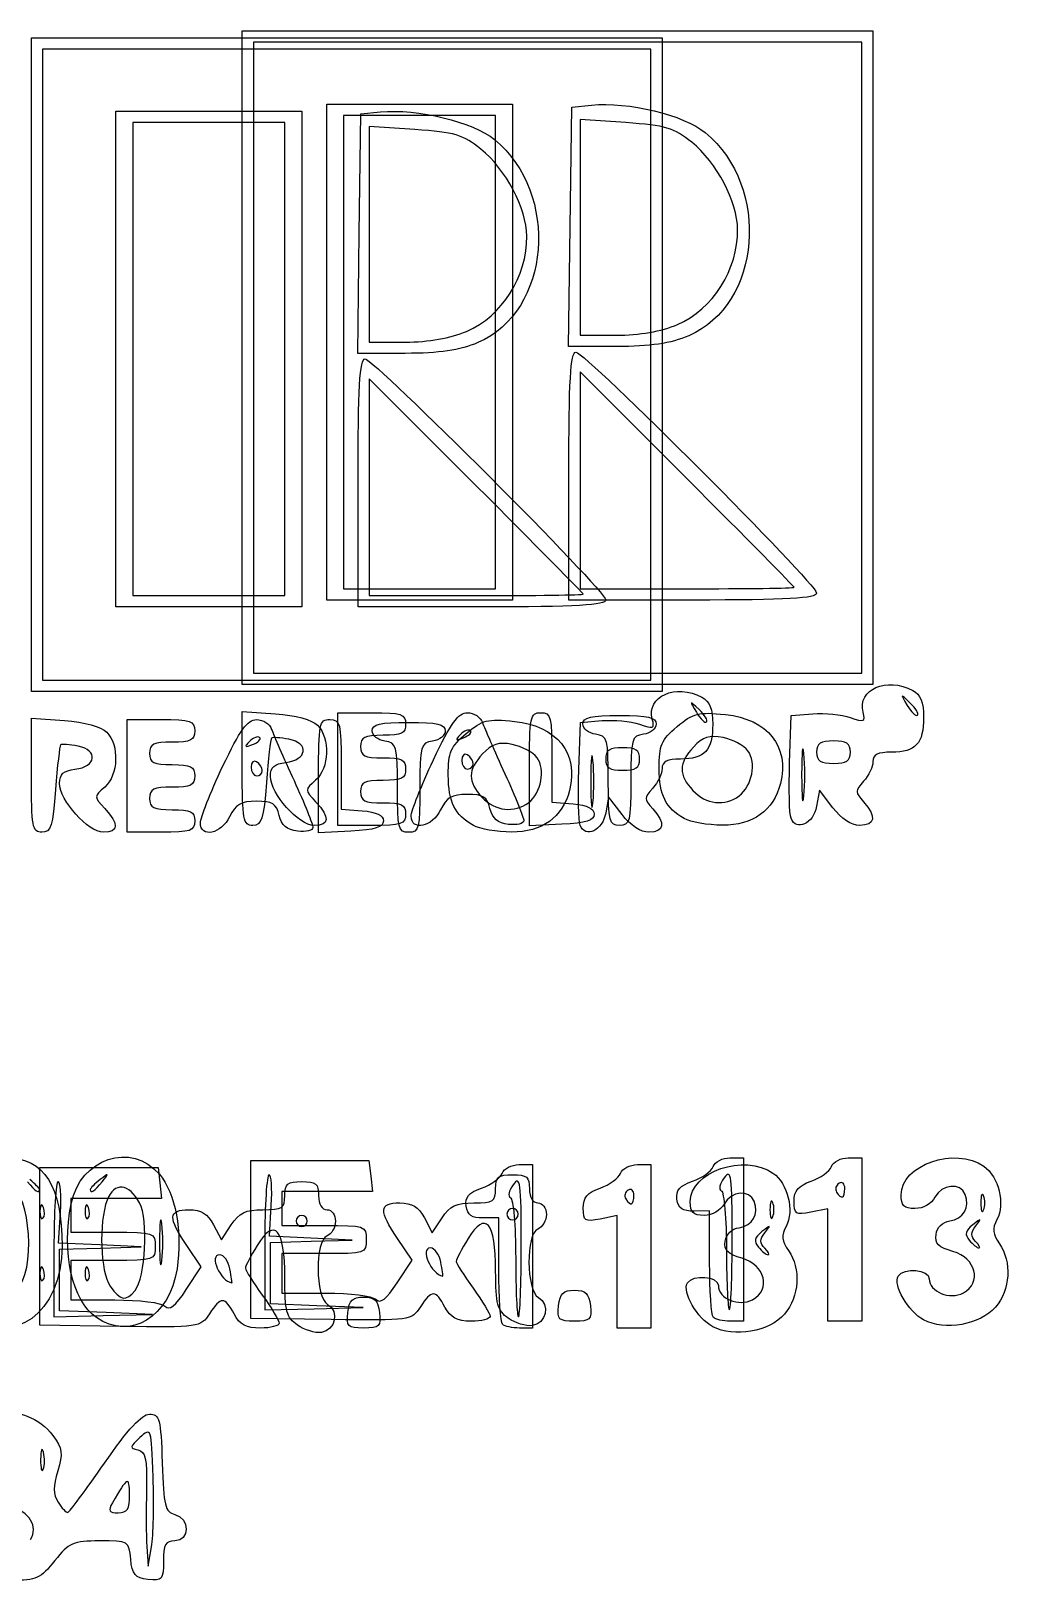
# Model space of a CAD drawing. Extents: x 2.03 to 5.39, y 7.1 to 8.91.
# Drawn here: x 4.814 to 5.395, y 7.992 to 8.909 of the extents above; entities that cross this region are included whole.
import ezdxf

# ---------------------------------------------------------------- set-up
doc = ezdxf.new("R2010")
doc.units = 0
doc.layers.add('Layer_1', color=7, linetype='CONTINUOUS')

msp = doc.modelspace()

# ---------------------------------------------------------------- linework, layer by layer
at = {"layer": 'Layer_1', "color": 7}
for p, q in [((4.814183, 8.711749), (4.814183, 8.905082)), ((4.814183, 8.905082), (5.00085, 8.905082)), ((4.939003, 8.715797), (4.939003, 8.909131)), ((4.939003, 8.909131), (5.12567, 8.909131)), ((5.00085, 8.905082), (5.187516, 8.905082)), ((5.12567, 8.909131), (5.312336, 8.909131)), ((5.187516, 8.905082), (5.187516, 8.711749)), ((5.312336, 8.909131), (5.312336, 8.715797)), ((5.00085, 8.898415), (4.82085, 8.898415)), ((4.82085, 8.898415), (4.82085, 8.711749)), ((5.12567, 8.902464), (4.94567, 8.902464)), ((4.94567, 8.902464), (4.94567, 8.715797)), ((5.18085, 8.898415), (5.00085, 8.898415)), ((5.30567, 8.902464), (5.12567, 8.902464)), ((5.18085, 8.711749), (5.18085, 8.898415)), ((5.30567, 8.715797), (5.30567, 8.902464)), ((4.864183, 8.715082), (4.864183, 8.861749)), ((4.864183, 8.861749), (4.919183, 8.861749)), ((4.919183, 8.861749), (4.974183, 8.861749)), ((4.974183, 8.861749), (4.974183, 8.715082)), ((4.989003, 8.719131), (4.989003, 8.865797)), ((4.989003, 8.865797), (5.044003, 8.865797)), ((5.044003, 8.859131), (4.999003, 8.859131)), ((4.999003, 8.859131), (4.999003, 8.719131)), ((5.008283, 8.789249), (5.009183, 8.860082)), ((5.009183, 8.860082), (5.02085, 8.861244)), ((5.044003, 8.865797), (5.099003, 8.865797)), ((5.089003, 8.859131), (5.044003, 8.859131)), ((5.089003, 8.719131), (5.089003, 8.859131)), ((5.099003, 8.865797), (5.099003, 8.719131)), ((5.133103, 8.793297), (5.134003, 8.864131)), ((5.134003, 8.864131), (5.14567, 8.865293)), ((4.919183, 8.855082), (4.874183, 8.855082)), ((4.874183, 8.855082), (4.874183, 8.715082)), ((4.964183, 8.855082), (4.919183, 8.855082)), ((4.964183, 8.715082), (4.964183, 8.855082)), ((5.041211, 8.850849), (5.014183, 8.852701)), ((5.014183, 8.852701), (5.014183, 8.788892)), ((5.166031, 8.854898), (5.139003, 8.85675)), ((5.139003, 8.85675), (5.139003, 8.79294)), ((5.007384, 8.718415), (5.008284, 8.789249)), ((5.008284, 8.789249), (5.008283, 8.789249)), ((5.014183, 8.788892), (5.014183, 8.725082)), ((5.132204, 8.722464), (5.133104, 8.793297)), ((5.133104, 8.793297), (5.133103, 8.793297)), ((5.139003, 8.79294), (5.139003, 8.729131)), ((5.071792, 8.731438), (5.071792, 8.731438)), ((5.196612, 8.735487), (5.196612, 8.735487)), ((5.014183, 8.725082), (5.035573, 8.725082)), ((5.160327, 8.722464), (5.132204, 8.722464)), ((5.139003, 8.729131), (5.160393, 8.729131)), ((4.864183, 8.568415), (4.864183, 8.715082)), ((4.864183, 8.715082), (4.864183, 8.715082)), ((4.874183, 8.715082), (4.874183, 8.575082)), ((4.939003, 8.522464), (4.939003, 8.715797)), ((4.939003, 8.715797), (4.939003, 8.715797)), ((4.94567, 8.715797), (4.94567, 8.529131)), ((4.964183, 8.575082), (4.964183, 8.715082)), ((4.964183, 8.715082), (4.964183, 8.715082)), ((4.974183, 8.715082), (4.974183, 8.568415)), ((4.989003, 8.572464), (4.989003, 8.719131)), ((4.989003, 8.719131), (4.989003, 8.719131)), ((4.999003, 8.719131), (4.999003, 8.579131)), ((5.035507, 8.718415), (5.007384, 8.718415)), ((5.089003, 8.579131), (5.089003, 8.719131)), ((5.089003, 8.719131), (5.089003, 8.719131)), ((5.099003, 8.719131), (5.099003, 8.572464)), ((5.30567, 8.529131), (5.30567, 8.715797)), ((5.30567, 8.715797), (5.30567, 8.715797)), ((5.312336, 8.715797), (5.312336, 8.522464)), ((4.814183, 8.518415), (4.814183, 8.711749)), ((4.814183, 8.711749), (4.814183, 8.711749)), ((4.82085, 8.711749), (4.82085, 8.525082)), ((5.077516, 8.640082), (5.014183, 8.703349)), ((5.014183, 8.703349), (5.014183, 8.639216)), ((5.202336, 8.644131), (5.139003, 8.707398)), ((5.139003, 8.707398), (5.139003, 8.643265)), ((5.18085, 8.525082), (5.18085, 8.711749)), ((5.18085, 8.711749), (5.18085, 8.711749)), ((5.187516, 8.711749), (5.187516, 8.518415)), ((5.007516, 8.568415), (5.007516, 8.641749)), ((5.007516, 8.641749), (5.007516, 8.641749)), ((5.014183, 8.639216), (5.014183, 8.575082)), ((5.132336, 8.572464), (5.132336, 8.645797)), ((5.132336, 8.645797), (5.132336, 8.645797)), ((5.139003, 8.643265), (5.139003, 8.579131)), ((4.874183, 8.575082), (4.919183, 8.575082)), ((4.919183, 8.575082), (4.964183, 8.575082)), ((4.999003, 8.579131), (5.044003, 8.579131)), ((5.014183, 8.575082), (5.077516, 8.575082)), ((5.044003, 8.579131), (5.089003, 8.579131)), ((5.139003, 8.579131), (5.202336, 8.579131)), ((5.14085, 8.575949), (5.14085, 8.575948)), ((5.26567, 8.579997), (5.26567, 8.579997)), ((4.919183, 8.568415), (4.864183, 8.568415)), ((4.974183, 8.568415), (4.919183, 8.568415)), ((5.044003, 8.572464), (4.989003, 8.572464)), ((5.08085, 8.568415), (5.007516, 8.568415)), ((5.099003, 8.572464), (5.044003, 8.572464)), ((5.20567, 8.572464), (5.132336, 8.572464)), ((4.94567, 8.529131), (5.12567, 8.529131)), ((5.12567, 8.529131), (5.30567, 8.529131)), ((4.82085, 8.525082), (5.00085, 8.525082)), ((5.12567, 8.522464), (4.939003, 8.522464)), ((5.00085, 8.525082), (5.18085, 8.525082)), ((5.312336, 8.522464), (5.12567, 8.522464)), ((5.00085, 8.518415), (4.814183, 8.518415)), ((5.187516, 8.518415), (5.00085, 8.518415)), ((5.334265, 8.51171), (5.334265, 8.51171)), ((4.814183, 8.468816), (4.814183, 8.50255)), ((4.814183, 8.50255), (4.833771, 8.501134)), ((4.87085, 8.468415), (4.87085, 8.501749)), ((4.87085, 8.501749), (4.89085, 8.501749)), ((4.939003, 8.472865), (4.939003, 8.506599)), ((4.939003, 8.506599), (4.958591, 8.505182)), ((4.99567, 8.472464), (4.99567, 8.505797)), ((4.99567, 8.505797), (5.01567, 8.505797)), ((5.139182, 8.500082), (5.151988, 8.501136)), ((5.209445, 8.507662), (5.209445, 8.507662)), ((5.263026, 8.476076), (5.264002, 8.504131)), ((5.264002, 8.504131), (5.276808, 8.505184)), ((5.074091, 8.495153), (5.074091, 8.495153)), ((5.138206, 8.472028), (5.139182, 8.500082)), ((4.949271, 8.491105), (4.949271, 8.491105)), ((4.997516, 8.475283), (4.997516, 8.448818)), ((5.07567, 8.475601), (5.07567, 8.475601)), ((5.122336, 8.479332), (5.122336, 8.452866)), ((5.146611, 8.477582), (5.146611, 8.477582)), ((5.174183, 8.478416), (5.174183, 8.478416)), ((5.271431, 8.481631), (5.271431, 8.481631)), ((5.299003, 8.482464), (5.299003, 8.482464)), ((4.814183, 8.468817), (4.814183, 8.468816)), ((4.87085, 8.435082), (4.87085, 8.468415)), ((4.87085, 8.468415), (4.87085, 8.468415)), ((4.939003, 8.472865), (4.939003, 8.472865)), ((4.95085, 8.471552), (4.95085, 8.471552)), ((4.984183, 8.434749), (4.984183, 8.468249)), ((4.984183, 8.468249), (4.984183, 8.468249)), ((4.99567, 8.439131), (4.99567, 8.472464)), ((4.99567, 8.472464), (4.99567, 8.472464)), ((5.109003, 8.438798), (5.109003, 8.472298)), ((5.109003, 8.472298), (5.109003, 8.472298)), ((5.15567, 8.465565), (5.15567, 8.465565)), ((5.03085, 8.461517), (5.03085, 8.461517)), ((5.15585, 8.455987), (5.154157, 8.446409)), ((5.163848, 8.445535), (5.15585, 8.455987)), ((5.233183, 8.456631), (5.233183, 8.456631)), ((5.28067, 8.460035), (5.278977, 8.450457)), ((5.288668, 8.449583), (5.28067, 8.460035)), ((4.997516, 8.448818), (5.010016, 8.447783)), ((5.108363, 8.452582), (5.108363, 8.452582)), ((5.122336, 8.452866), (5.134836, 8.451832)), ((4.914183, 8.440554), (4.914183, 8.440553)), ((5.01567, 8.439131), (4.99567, 8.439131)), ((5.039003, 8.444602), (5.039003, 8.444602)), ((5.07585, 8.439108), (5.07585, 8.439108)), ((5.12817, 8.439798), (5.109003, 8.438798)), ((5.139029, 8.439282), (5.139029, 8.439281)), ((5.20067, 8.443157), (5.20067, 8.443157)), ((5.263849, 8.44333), (5.263849, 8.44333)), ((4.89085, 8.435082), (4.87085, 8.435082)), ((5.00335, 8.435749), (4.984183, 8.434749)), ((4.819183, 8.190083), (4.819183, 8.236749)), ((4.819183, 8.236749), (4.854183, 8.236749)), ((4.854183, 8.236749), (4.889183, 8.236749)), ((4.889183, 8.236749), (4.890237, 8.227583)), ((4.944003, 8.194131), (4.944003, 8.240797)), ((4.944003, 8.240797), (4.979003, 8.240797)), ((4.979003, 8.240797), (5.014003, 8.240797)), ((5.014003, 8.240797), (5.015057, 8.231631)), ((5.102873, 8.238416), (5.11085, 8.238416)), ((5.11085, 8.238416), (5.11085, 8.190083)), ((5.172873, 8.238416), (5.18085, 8.238416)), ((5.18085, 8.238416), (5.18085, 8.190083)), ((5.227693, 8.242464), (5.23567, 8.242464)), ((5.23567, 8.242464), (5.23567, 8.194131)), ((5.297693, 8.242464), (5.30567, 8.242464)), ((5.30567, 8.242464), (5.30567, 8.194131)), ((4.856095, 8.228297), (4.856095, 8.228297)), ((4.890237, 8.227583), (4.891292, 8.218416)), ((5.015057, 8.231631), (5.016112, 8.222464)), ((4.819003, 8.223723), (4.819003, 8.223723)), ((4.864404, 8.218416), (4.837516, 8.218416)), ((4.837516, 8.218416), (4.837516, 8.208416)), ((4.891292, 8.218416), (4.864404, 8.218416)), ((4.989224, 8.222464), (4.962336, 8.222464)), ((4.962336, 8.222464), (4.962336, 8.212464)), ((5.016112, 8.222464), (4.989224, 8.222464)), ((5.17085, 8.220279), (5.17085, 8.220279)), ((5.29567, 8.224328), (5.29567, 8.224328)), ((5.377877, 8.219964), (5.377877, 8.219964)), ((4.82128, 8.213089), (4.82128, 8.213089)), ((4.83025, 8.192053), (4.831383, 8.210239)), ((4.837516, 8.208416), (4.837516, 8.198416)), ((4.847947, 8.213089), (4.847947, 8.213089)), ((4.95507, 8.196101), (4.956203, 8.214287)), ((4.962336, 8.212464), (4.962336, 8.202464)), ((5.102336, 8.209131), (5.102336, 8.209131)), ((5.16085, 8.208249), (5.15085, 8.206249)), ((5.16085, 8.174999), (5.16085, 8.208249)), ((5.21567, 8.21106), (5.206503, 8.210929)), ((5.21567, 8.180651), (5.21567, 8.21106)), ((5.253057, 8.215916), (5.253057, 8.215916)), ((5.28567, 8.212297), (5.27567, 8.210297)), ((5.28567, 8.179047), (5.28567, 8.212297)), ((4.837516, 8.198416), (4.862516, 8.198416)), ((4.891414, 8.203297), (4.891414, 8.203297)), ((4.921964, 8.202853), (4.926625, 8.193957)), ((4.926625, 8.193957), (4.932454, 8.202853)), ((4.962336, 8.202464), (4.987336, 8.202464)), ((4.977516, 8.205083), (4.977516, 8.205083)), ((5.046784, 8.206902), (5.051445, 8.198006)), ((5.051445, 8.198006), (5.057274, 8.206902)), ((5.09085, 8.207012), (5.081683, 8.206881)), ((5.09085, 8.176603), (5.09085, 8.207012)), ((4.819183, 8.143416), (4.819183, 8.190083)), ((4.854717, 8.190897), (4.83025, 8.192053)), ((4.879183, 8.18974), (4.854717, 8.190897)), ((4.855016, 8.189078), (4.879183, 8.18974)), ((4.91475, 8.177935), (4.906133, 8.190616)), ((4.944003, 8.147464), (4.944003, 8.194131)), ((4.952336, 8.192464), (4.952336, 8.152464)), ((4.979537, 8.194945), (4.95507, 8.196101)), ((4.95567, 8.192464), (4.979836, 8.193126)), ((4.95567, 8.174266), (4.95567, 8.192464)), ((5.004003, 8.193789), (4.979537, 8.194945)), ((4.979836, 8.193126), (5.004003, 8.193789)), ((5.03957, 8.181983), (5.030953, 8.194664)), ((5.104183, 8.19072), (5.104183, 8.19072)), ((5.11085, 8.190083), (5.11085, 8.14175)), ((5.18085, 8.190083), (5.18085, 8.141749)), ((5.229003, 8.194768), (5.229003, 8.194768)), ((5.23567, 8.194131), (5.23567, 8.145798)), ((5.30567, 8.194131), (5.30567, 8.145797)), ((5.373082, 8.193051), (5.373082, 8.193051)), ((4.827516, 8.188416), (4.827516, 8.148416)), ((4.83085, 8.188416), (4.855016, 8.189078)), ((4.83085, 8.170217), (4.83085, 8.188416)), ((4.862516, 8.181749), (4.837516, 8.181749)), ((4.837516, 8.181749), (4.837516, 8.170083)), ((4.987336, 8.185797), (4.962336, 8.185797)), ((4.962336, 8.185797), (4.962336, 8.174131)), ((5.030659, 8.168517), (5.03957, 8.181983)), ((5.056486, 8.180797), (5.056486, 8.180797)), ((5.248262, 8.189003), (5.248262, 8.189003)), ((4.82128, 8.176422), (4.82128, 8.176422)), ((4.847947, 8.176422), (4.847947, 8.176422)), ((4.905839, 8.164469), (4.91475, 8.177935)), ((4.931666, 8.176749), (4.931666, 8.176749)), ((4.95567, 8.156067), (4.95567, 8.174266)), ((4.962336, 8.174131), (4.962336, 8.162464)), ((5.16085, 8.141749), (5.16085, 8.174999)), ((5.16085, 8.174999), (5.16085, 8.174999)), ((5.28567, 8.145797), (5.28567, 8.179047)), ((5.28567, 8.179047), (5.28567, 8.179047)), ((4.83085, 8.152019), (4.83085, 8.170217)), ((4.837516, 8.170083), (4.837516, 8.158416)), ((4.875566, 8.164006), (4.875566, 8.164006)), ((4.962336, 8.162464), (4.988336, 8.162464)), ((4.837516, 8.158416), (4.863516, 8.158416)), ((4.952336, 8.152464), (4.981503, 8.153143)), ((4.98317, 8.154944), (4.95567, 8.156067)), ((4.981503, 8.153143), (5.01067, 8.153822)), ((5.01067, 8.153822), (4.98317, 8.154945)), ((4.98317, 8.154945), (4.98317, 8.154944)), ((5.126282, 8.154964), (5.126282, 8.154964)), ((4.866714, 8.142748), (4.819183, 8.143416)), ((4.827516, 8.148416), (4.856683, 8.149095)), ((4.85835, 8.150896), (4.83085, 8.152019)), ((4.852726, 8.1479), (4.852726, 8.1479)), ((4.856683, 8.149095), (4.88585, 8.149773)), ((4.88585, 8.149773), (4.85835, 8.150896)), ((4.85835, 8.150896), (4.85835, 8.150896)), ((4.991534, 8.146796), (4.944003, 8.147464)), ((4.971682, 8.143506), (4.971683, 8.143506)), ((5.001462, 8.150916), (5.001462, 8.150916)), ((5.093072, 8.143972), (5.093072, 8.143971)), ((5.096502, 8.147554), (5.096503, 8.147554)), ((5.217892, 8.14802), (5.217892, 8.14802)), ((5.23567, 8.145798), (5.227892, 8.145798)), ((5.29567, 8.145797), (5.28567, 8.145797)), ((5.30567, 8.145797), (5.29567, 8.145797)), ((5.342336, 8.146598), (5.342336, 8.146598)), ((5.11085, 8.14175), (5.103072, 8.14175)), ((5.17085, 8.141749), (5.16085, 8.141749)), ((5.18085, 8.141749), (5.17085, 8.141749)), ((5.217516, 8.14255), (5.217516, 8.14255)), ((4.821312, 8.068234), (4.821313, 8.068234)), ((4.886259, 8.053519), (4.886259, 8.053519)), ((4.872285, 8.043297), (4.872285, 8.043297)), ((4.882522, 8.012464), (4.883214, 8.000797)), ((4.883214, 8.000797), (4.885275, 8.01239))]:
    msp.add_line(p, q, dxfattribs=at)
for points in [[(5.02085, 8.861244), (5.042548, 8.863404), (5.075575, 8.85543), (5.088269, 8.844966)], [(5.14567, 8.865293), (5.167368, 8.867453), (5.200395, 8.859479), (5.213089, 8.849015)], [(5.080245, 8.839279), (5.069853, 8.84769), (5.064605, 8.849245), (5.041211, 8.850849)], [(5.205065, 8.843328), (5.194673, 8.851739), (5.189425, 8.853294), (5.166031, 8.854898)], [(5.088269, 8.844966), (5.127178, 8.812894), (5.121491, 8.743217), (5.078459, 8.724771)], [(5.213089, 8.849015), (5.251998, 8.816943), (5.246311, 8.747266), (5.203279, 8.72882)], [(5.232242, 8.791788), (5.232119, 8.808164), (5.219912, 8.831311), (5.205065, 8.843328)], [(5.107422, 8.787739), (5.107299, 8.804115), (5.095092, 8.827262), (5.080245, 8.839279)], [(5.071792, 8.731438), (5.092832, 8.740457), (5.107605, 8.7638), (5.107422, 8.787739)], [(5.196612, 8.735487), (5.217652, 8.744506), (5.232425, 8.767849), (5.232242, 8.791788)], [(5.035573, 8.725082), (5.049209, 8.725082), (5.062339, 8.727386), (5.071792, 8.731438)], [(5.160393, 8.729131), (5.174029, 8.729131), (5.187159, 8.731435), (5.196612, 8.735487)], [(5.078459, 8.724771), (5.067777, 8.720193), (5.055766, 8.718415), (5.035507, 8.718415)], [(5.203279, 8.72882), (5.192597, 8.724242), (5.180586, 8.722464), (5.160327, 8.722464)], [(5.007516, 8.641749), (5.007516, 8.69847), (5.008467, 8.715082), (5.011713, 8.715082)], [(5.011713, 8.715082), (5.017155, 8.715082), (5.154183, 8.577997), (5.154183, 8.572553)], [(5.132336, 8.645797), (5.132336, 8.702519), (5.133287, 8.719131), (5.136533, 8.719131)], [(5.136533, 8.719131), (5.141975, 8.719131), (5.279003, 8.582046), (5.279003, 8.576602)], [(5.14085, 8.575948), (5.14085, 8.576425), (5.11235, 8.605285), (5.077516, 8.640082)], [(5.26567, 8.579997), (5.26567, 8.580474), (5.23717, 8.609334), (5.202336, 8.644131)], [(5.077516, 8.575082), (5.11235, 8.575082), (5.14085, 8.575472), (5.14085, 8.575949)], [(5.202336, 8.579131), (5.23717, 8.579131), (5.26567, 8.579521), (5.26567, 8.579997)], [(5.279003, 8.576602), (5.279003, 8.573433), (5.261839, 8.572464), (5.20567, 8.572464)], [(5.154183, 8.572553), (5.154183, 8.569384), (5.137019, 8.568415), (5.08085, 8.568415)], [(5.181729, 8.502078), (5.178206, 8.515551), (5.195653, 8.523215), (5.211068, 8.514965)], [(5.306549, 8.506126), (5.303026, 8.519599), (5.320473, 8.527264), (5.335888, 8.519014)], [(5.209445, 8.507662), (5.203706, 8.513159), (5.203635, 8.513088), (5.207851, 8.506067)], [(5.211068, 8.514965), (5.21569, 8.512492), (5.217516, 8.507961), (5.217516, 8.498965)], [(5.334265, 8.51171), (5.328526, 8.517208), (5.328455, 8.517137), (5.332671, 8.510116)], [(5.332671, 8.510116), (5.335098, 8.506074), (5.337801, 8.503485), (5.338678, 8.504362)], [(5.338678, 8.504362), (5.339555, 8.505239), (5.337569, 8.508545), (5.334265, 8.51171)], [(5.335888, 8.519014), (5.34051, 8.51654), (5.342336, 8.512009), (5.342336, 8.503014)], [(4.833771, 8.501134), (4.8458, 8.500264), (4.855447, 8.497628), (4.858771, 8.494304)], [(4.89085, 8.501749), (4.908627, 8.501749), (4.91085, 8.501008), (4.91085, 8.495082)], [(4.927362, 8.473887), (4.937654, 8.495646), (4.942057, 8.501749), (4.947466, 8.501749)], [(4.947466, 8.501749), (4.951276, 8.501749), (4.955298, 8.499124), (4.956405, 8.495916)], [(4.958591, 8.505182), (4.97062, 8.504312), (4.980267, 8.501676), (4.983591, 8.498353)], [(4.984183, 8.468249), (4.984183, 8.499526), (4.984625, 8.501749), (4.99085, 8.501749)], [(4.99085, 8.501749), (4.996957, 8.501749), (4.997516, 8.499526), (4.997516, 8.475283)], [(5.01567, 8.505797), (5.033447, 8.505797), (5.03567, 8.505056), (5.03567, 8.499131)], [(5.052182, 8.477935), (5.062474, 8.499695), (5.066877, 8.505797), (5.072286, 8.505797)], [(5.071571, 8.493511), (5.081158, 8.501577), (5.084184, 8.502337), (5.100161, 8.500688)], [(5.072286, 8.505797), (5.076096, 8.505797), (5.080118, 8.503172), (5.081225, 8.499964)], [(5.109003, 8.472298), (5.109003, 8.503575), (5.109445, 8.505797), (5.11567, 8.505797)], [(5.11567, 8.505797), (5.121777, 8.505797), (5.122336, 8.503575), (5.122336, 8.479332)], [(5.14067, 8.499131), (5.14067, 8.503062), (5.145299, 8.504131), (5.162336, 8.504131)], [(5.151988, 8.501136), (5.159031, 8.501714), (5.168979, 8.500729), (5.174095, 8.498946)], [(5.162336, 8.504131), (5.179373, 8.504131), (5.184003, 8.503062), (5.184003, 8.499131)], [(5.174095, 8.498946), (5.182366, 8.496063), (5.183211, 8.496409), (5.181729, 8.502078)], [(5.196391, 8.497559), (5.205978, 8.505626), (5.209004, 8.506386), (5.224981, 8.504737)], [(5.207851, 8.506067), (5.210278, 8.502026), (5.212981, 8.499436), (5.213858, 8.500313)], [(5.213858, 8.500313), (5.214735, 8.50119), (5.212749, 8.504497), (5.209445, 8.507662)], [(5.224981, 8.504737), (5.250036, 8.502151), (5.263071, 8.485791), (5.257562, 8.463844)], [(5.276808, 8.505184), (5.283851, 8.505763), (5.293799, 8.504777), (5.298915, 8.502994)], [(5.298915, 8.502994), (5.307186, 8.500111), (5.308031, 8.500457), (5.306549, 8.506126)], [(5.342336, 8.503014), (5.342336, 8.487577), (5.337609, 8.482464), (5.323336, 8.482464)], [(4.858771, 8.494304), (4.866323, 8.486752), (4.865684, 8.468833), (4.857612, 8.461832)], [(4.91085, 8.495082), (4.91085, 8.489526), (4.908627, 8.488415), (4.897516, 8.488415)], [(4.949271, 8.491105), (4.948245, 8.492132), (4.945555, 8.491107), (4.943294, 8.488829)], [(4.956405, 8.495916), (4.957511, 8.492707), (4.963464, 8.479074), (4.969633, 8.465618)], [(4.983591, 8.498353), (4.991143, 8.4908), (4.990504, 8.472881), (4.982432, 8.46588)], [(5.022336, 8.492464), (5.011225, 8.492464), (5.009003, 8.491353), (5.009003, 8.485797)], [(5.01585, 8.495082), (5.01585, 8.499014), (5.020479, 8.500082), (5.037516, 8.500082)], [(5.02335, 8.489017), (5.019225, 8.489602), (5.01585, 8.492332), (5.01585, 8.495082)], [(5.03567, 8.499131), (5.03567, 8.493575), (5.033447, 8.492464), (5.022336, 8.492464)], [(5.037516, 8.500082), (5.054553, 8.500082), (5.059183, 8.499014), (5.059183, 8.495082)], [(5.059183, 8.495082), (5.059183, 8.492332), (5.055808, 8.489603), (5.051683, 8.489017)], [(5.060956, 8.468952), (5.060867, 8.482419), (5.062278, 8.485691), (5.071571, 8.493511)], [(5.068114, 8.492878), (5.064847, 8.489585), (5.065229, 8.489203), (5.06998, 8.491012)], [(5.074091, 8.495153), (5.073065, 8.49618), (5.070375, 8.495156), (5.068114, 8.492878)], [(5.06998, 8.491012), (5.073267, 8.492263), (5.075117, 8.494127), (5.074091, 8.495153)], [(5.081225, 8.499964), (5.082331, 8.496756), (5.088284, 8.483122), (5.094453, 8.469667)], [(5.100161, 8.500688), (5.125216, 8.498102), (5.138251, 8.481743), (5.132742, 8.459795)], [(5.14817, 8.493065), (5.144045, 8.493651), (5.14067, 8.496381), (5.14067, 8.499131)], [(5.15567, 8.465565), (5.15567, 8.490441), (5.155227, 8.492063), (5.14817, 8.493065)], [(5.176503, 8.493065), (5.169445, 8.492063), (5.169003, 8.490441), (5.169003, 8.465565)], [(5.184003, 8.499131), (5.184003, 8.496381), (5.180628, 8.493651), (5.176503, 8.493065)], [(5.185776, 8.473001), (5.185687, 8.486468), (5.187098, 8.48974), (5.196391, 8.497559)], [(5.217516, 8.498965), (5.217516, 8.483529), (5.212789, 8.478416), (5.198516, 8.478416)], [(5.223606, 8.491082), (5.215432, 8.492687), (5.211691, 8.491493), (5.206106, 8.485498)], [(4.83145, 8.486778), (4.830863, 8.486202), (4.829522, 8.474334), (4.828469, 8.460406)], [(4.841846, 8.486035), (4.836715, 8.487021), (4.832036, 8.487355), (4.83145, 8.486778)], [(4.839987, 8.472361), (4.852667, 8.473825), (4.854009, 8.483699), (4.841846, 8.486035)], [(4.897516, 8.488415), (4.886405, 8.488415), (4.884183, 8.487304), (4.884183, 8.481749)], [(4.943294, 8.488829), (4.940027, 8.485537), (4.940409, 8.485154), (4.94516, 8.486963)], [(4.94516, 8.486963), (4.948447, 8.488215), (4.950297, 8.490079), (4.949271, 8.491105)], [(4.95627, 8.490826), (4.955683, 8.490249), (4.954342, 8.478381), (4.953289, 8.464454)], [(4.966666, 8.490083), (4.961535, 8.491069), (4.956856, 8.491403), (4.95627, 8.490826)], [(4.964807, 8.476409), (4.977486, 8.477873), (4.978829, 8.487747), (4.966666, 8.490083)], [(5.009003, 8.485797), (5.009003, 8.480242), (5.011225, 8.479131), (5.022336, 8.479131)], [(5.03085, 8.461517), (5.03085, 8.486393), (5.030407, 8.488014), (5.02335, 8.489017)], [(5.051683, 8.489017), (5.044625, 8.488015), (5.044183, 8.486393), (5.044183, 8.461517)], [(5.098786, 8.487033), (5.090612, 8.488638), (5.086871, 8.487444), (5.081286, 8.48145)], [(5.113498, 8.479204), (5.111125, 8.482388), (5.104505, 8.485911), (5.098786, 8.487033)], [(5.146611, 8.477582), (5.145892, 8.484457), (5.145304, 8.478832), (5.145304, 8.465082)], [(5.164183, 8.485082), (5.156405, 8.485082), (5.154183, 8.483601), (5.154183, 8.478416)], [(5.174183, 8.478416), (5.174183, 8.483601), (5.171961, 8.485082), (5.164183, 8.485082)], [(5.206106, 8.485498), (5.197207, 8.475946), (5.197125, 8.46907), (5.2058, 8.459759)], [(5.238318, 8.483253), (5.235945, 8.486436), (5.229325, 8.489959), (5.223606, 8.491082)], [(5.233183, 8.456631), (5.240817, 8.462462), (5.243489, 8.476316), (5.238318, 8.483253)], [(5.271431, 8.481631), (5.270712, 8.488506), (5.270124, 8.482881), (5.270124, 8.469131)], [(5.289003, 8.489131), (5.281225, 8.489131), (5.279003, 8.487649), (5.279003, 8.482464)], [(5.299003, 8.482464), (5.299003, 8.487649), (5.296781, 8.489131), (5.289003, 8.489131)], [(4.884183, 8.481749), (4.884183, 8.476193), (4.886405, 8.475082), (4.897516, 8.475082)], [(4.897516, 8.475082), (4.908627, 8.475082), (4.91085, 8.473971), (4.91085, 8.468415)], [(4.914183, 8.440553), (4.914183, 8.443563), (4.920113, 8.458563), (4.927362, 8.473887)], [(4.947516, 8.476749), (4.945683, 8.477882), (4.944183, 8.476471), (4.944183, 8.473612)], [(4.944183, 8.473612), (4.944183, 8.470754), (4.945683, 8.468415), (4.947516, 8.468415)], [(4.95085, 8.471552), (4.95085, 8.473277), (4.94935, 8.475616), (4.947516, 8.476749)], [(4.955677, 8.468076), (4.955677, 8.473535), (4.957954, 8.475618), (4.964807, 8.476409)], [(5.022336, 8.479131), (5.033447, 8.479131), (5.03567, 8.478019), (5.03567, 8.472464)], [(5.039003, 8.444602), (5.039003, 8.447611), (5.044933, 8.462611), (5.052182, 8.477935)], [(5.072336, 8.480797), (5.070503, 8.48193), (5.069003, 8.480519), (5.069003, 8.477661)], [(5.069003, 8.477661), (5.069003, 8.474802), (5.070503, 8.472464), (5.072336, 8.472464)], [(5.081286, 8.48145), (5.072387, 8.471897), (5.072305, 8.465022), (5.08098, 8.455711)], [(5.07567, 8.475601), (5.07567, 8.477326), (5.07417, 8.479664), (5.072336, 8.480797)], [(5.072336, 8.472464), (5.07417, 8.472464), (5.07567, 8.473875), (5.07567, 8.475601)], [(5.108363, 8.452582), (5.115997, 8.458413), (5.118669, 8.472268), (5.113498, 8.479204)], [(5.146611, 8.452582), (5.14733, 8.459457), (5.14733, 8.470707), (5.146611, 8.477582)], [(5.154183, 8.478416), (5.154183, 8.47323), (5.156405, 8.471749), (5.164183, 8.471749)], [(5.164183, 8.471749), (5.171961, 8.471749), (5.174183, 8.47323), (5.174183, 8.478416)], [(5.198516, 8.478416), (5.190459, 8.478416), (5.187516, 8.476925), (5.187516, 8.472845)], [(5.263849, 8.44333), (5.262859, 8.44591), (5.262488, 8.460646), (5.263026, 8.476076)], [(5.271431, 8.456631), (5.27215, 8.463506), (5.27215, 8.474756), (5.271431, 8.481631)], [(5.279003, 8.482464), (5.279003, 8.477279), (5.281225, 8.475797), (5.289003, 8.475797)], [(5.289003, 8.475797), (5.296781, 8.475797), (5.299003, 8.477279), (5.299003, 8.482464)], [(5.312336, 8.476893), (5.312336, 8.473829), (5.309853, 8.468579), (5.306819, 8.465227)], [(5.323336, 8.482464), (5.315279, 8.482464), (5.312336, 8.480973), (5.312336, 8.476893)], [(4.820368, 8.435083), (4.814751, 8.435083), (4.814183, 8.43818), (4.814183, 8.468817)], [(4.830857, 8.464028), (4.830857, 8.469486), (4.833135, 8.47157), (4.839987, 8.472361)], [(4.91085, 8.468415), (4.91085, 8.46286), (4.908627, 8.461749), (4.897516, 8.461749)], [(4.945188, 8.439131), (4.939571, 8.439131), (4.939003, 8.442228), (4.939003, 8.472865)], [(4.953289, 8.464454), (4.951644, 8.442698), (4.950503, 8.439131), (4.945188, 8.439131)], [(4.947516, 8.468415), (4.94935, 8.468415), (4.95085, 8.469827), (4.95085, 8.471552)], [(4.981603, 8.439131), (4.972558, 8.439131), (4.955688, 8.457966), (4.955677, 8.468076)], [(4.969633, 8.465618), (4.975802, 8.452163), (4.98085, 8.439689), (4.98085, 8.437897)], [(4.982432, 8.46588), (4.975894, 8.460209), (4.975894, 8.460147), (4.982432, 8.453129)], [(5.022336, 8.465797), (5.011225, 8.465797), (5.009003, 8.464686), (5.009003, 8.459131)], [(5.03567, 8.472464), (5.03567, 8.466908), (5.033447, 8.465797), (5.022336, 8.465797)], [(5.07585, 8.439108), (5.06466, 8.445525), (5.061066, 8.452726), (5.060956, 8.468952)], [(5.094453, 8.469667), (5.100622, 8.456212), (5.10567, 8.443737), (5.10567, 8.441946)], [(5.139029, 8.439281), (5.138039, 8.441862), (5.137668, 8.456597), (5.138206, 8.472028)], [(5.145304, 8.465082), (5.145304, 8.451332), (5.145893, 8.445707), (5.146611, 8.452582)], [(5.162336, 8.439131), (5.15623, 8.439131), (5.15567, 8.441353), (5.15567, 8.465565)], [(5.169003, 8.465565), (5.169003, 8.441353), (5.168443, 8.439131), (5.162336, 8.439131)], [(5.187516, 8.472845), (5.187516, 8.469781), (5.185033, 8.464531), (5.181999, 8.461179)], [(5.20067, 8.443157), (5.18948, 8.449574), (5.185886, 8.456775), (5.185776, 8.473001)], [(5.270124, 8.469131), (5.270124, 8.455381), (5.270712, 8.449756), (5.271431, 8.456631)], [(5.306819, 8.465227), (5.301686, 8.459554), (5.301686, 8.458707), (5.306819, 8.453035)], [(4.828469, 8.460406), (4.826824, 8.43865), (4.825683, 8.435083), (4.820368, 8.435083)], [(4.856783, 8.435083), (4.847738, 8.435083), (4.830868, 8.453917), (4.830857, 8.464028)], [(4.857612, 8.461832), (4.851074, 8.456161), (4.851074, 8.456099), (4.857612, 8.449081)], [(4.897516, 8.461749), (4.886405, 8.461749), (4.884183, 8.460638), (4.884183, 8.455082)], [(4.884183, 8.455082), (4.884183, 8.449526), (4.886405, 8.448415), (4.897516, 8.448415)], [(5.009003, 8.459131), (5.009003, 8.453575), (5.011225, 8.452464), (5.022336, 8.452464)], [(5.037516, 8.435082), (5.03141, 8.435082), (5.03085, 8.437304), (5.03085, 8.461517)], [(5.044183, 8.461517), (5.044183, 8.437304), (5.043623, 8.435082), (5.037516, 8.435082)], [(5.072231, 8.457464), (5.063004, 8.457464), (5.0599, 8.455671), (5.056366, 8.448297)], [(5.085651, 8.449131), (5.084038, 8.456028), (5.081725, 8.457464), (5.072231, 8.457464)], [(5.08098, 8.455711), (5.088555, 8.44758), (5.10009, 8.446262), (5.108363, 8.452582)], [(5.132742, 8.459795), (5.128781, 8.444012), (5.116341, 8.43507), (5.098501, 8.435183)], [(5.181999, 8.461179), (5.176866, 8.455506), (5.176866, 8.454659), (5.181999, 8.448987)], [(5.2058, 8.459759), (5.213375, 8.451628), (5.22491, 8.450311), (5.233183, 8.456631)], [(5.257562, 8.463844), (5.253601, 8.448061), (5.241161, 8.439119), (5.223321, 8.439232)], [(4.857612, 8.449081), (4.866213, 8.439849), (4.865931, 8.435083), (4.856783, 8.435083)], [(4.897516, 8.448415), (4.908627, 8.448415), (4.91085, 8.447304), (4.91085, 8.441749)], [(4.947411, 8.453416), (4.938184, 8.453416), (4.93508, 8.451622), (4.931546, 8.444249)], [(4.960831, 8.445082), (4.959218, 8.451979), (4.956905, 8.453416), (4.947411, 8.453416)], [(4.982432, 8.453129), (4.991033, 8.443898), (4.990751, 8.439131), (4.981603, 8.439131)], [(5.010016, 8.447783), (5.018445, 8.447085), (5.022516, 8.44512), (5.022516, 8.441749)], [(5.022336, 8.452464), (5.033447, 8.452464), (5.03567, 8.451353), (5.03567, 8.445797)], [(5.056366, 8.448297), (5.051526, 8.438198), (5.039003, 8.435533), (5.039003, 8.444602)], [(5.096635, 8.439743), (5.090173, 8.440497), (5.087045, 8.443171), (5.085651, 8.449131)], [(5.134836, 8.451832), (5.143265, 8.451134), (5.147336, 8.449169), (5.147336, 8.445797)], [(5.154157, 8.446409), (5.152343, 8.436142), (5.142088, 8.43131), (5.139029, 8.439282)], [(5.181999, 8.448987), (5.18975, 8.440423), (5.18886, 8.435083), (5.179682, 8.435083)], [(5.278977, 8.450457), (5.277163, 8.44019), (5.266908, 8.435358), (5.263849, 8.44333)], [(5.304502, 8.439131), (5.299644, 8.439131), (5.293628, 8.443102), (5.288668, 8.449583)], [(5.306819, 8.453035), (5.31457, 8.444471), (5.31368, 8.439131), (5.304502, 8.439131)], [(4.91085, 8.441749), (4.91085, 8.435823), (4.908627, 8.435082), (4.89085, 8.435082)], [(4.931546, 8.444249), (4.926706, 8.43415), (4.914183, 8.431485), (4.914183, 8.440554)], [(4.971815, 8.435694), (4.965353, 8.436449), (4.962225, 8.439122), (4.960831, 8.445082)], [(4.98085, 8.437897), (4.98085, 8.436105), (4.976784, 8.435114), (4.971815, 8.435694)], [(5.022516, 8.441749), (5.022516, 8.438), (5.01772, 8.436499), (5.00335, 8.435749)], [(5.03567, 8.445797), (5.03567, 8.439871), (5.033447, 8.439131), (5.01567, 8.439131)], [(5.098501, 8.435183), (5.08971, 8.435239), (5.079516, 8.437005), (5.07585, 8.439108)], [(5.10567, 8.441946), (5.10567, 8.440154), (5.101604, 8.439163), (5.096635, 8.439743)], [(5.147336, 8.445797), (5.147336, 8.442048), (5.14254, 8.440547), (5.12817, 8.439798)], [(5.179682, 8.435083), (5.174824, 8.435083), (5.168808, 8.439054), (5.163848, 8.445535)], [(5.223321, 8.439232), (5.21453, 8.439287), (5.204336, 8.441054), (5.20067, 8.443157)], [(4.837743, 8.215333), (4.843117, 8.242203), (4.873469, 8.252298), (4.889959, 8.2327)], [(5.204183, 8.216507), (5.204183, 8.234252), (5.236204, 8.2453), (5.253177, 8.233412)], [(5.329003, 8.220556), (5.329003, 8.2383), (5.361024, 8.249348), (5.377997, 8.23746)], [(4.799458, 8.242464), (4.821761, 8.242464), (4.832336, 8.225677), (4.832336, 8.190274)], [(5.092917, 8.233258), (5.094006, 8.236095), (5.098486, 8.238416), (5.102873, 8.238416)], [(5.162917, 8.233258), (5.164006, 8.236095), (5.168486, 8.238416), (5.172873, 8.238416)], [(5.205533, 8.228584), (5.211156, 8.230544), (5.216648, 8.234469), (5.217737, 8.237306)], [(5.217737, 8.237306), (5.218826, 8.240143), (5.223306, 8.242464), (5.227693, 8.242464)], [(5.229003, 8.194768), (5.229003, 8.232246), (5.22846, 8.236334), (5.224236, 8.230601)], [(5.275714, 8.228647), (5.281238, 8.230572), (5.286648, 8.234469), (5.287737, 8.237306)], [(5.287737, 8.237306), (5.288826, 8.240143), (5.293306, 8.242464), (5.297693, 8.242464)], [(5.377997, 8.23746), (5.386778, 8.23131), (5.390725, 8.215244), (5.385743, 8.205935)], [(4.807147, 8.166539), (4.8176, 8.181463), (4.81192, 8.22749), (4.79991, 8.225177)], [(4.811911, 8.228297), (4.816266, 8.222745), (4.819003, 8.220979), (4.819003, 8.223723)], [(4.819003, 8.223723), (4.819003, 8.224415), (4.816378, 8.22704), (4.81317, 8.229556)], [(4.830016, 8.22842), (4.828641, 8.228418), (4.827516, 8.210416), (4.827516, 8.188416)], [(4.831383, 8.210239), (4.832007, 8.220241), (4.831383, 8.228423), (4.830016, 8.22842)], [(4.854836, 8.229556), (4.851628, 8.22704), (4.849003, 8.224415), (4.849003, 8.223723)], [(4.849003, 8.223723), (4.849003, 8.220979), (4.85174, 8.222745), (4.856095, 8.228297)], [(4.856095, 8.228297), (4.860241, 8.233584), (4.860123, 8.233702), (4.854836, 8.229556)], [(4.878251, 8.215768), (4.87202, 8.227487), (4.863117, 8.228284), (4.859013, 8.21749)], [(4.889959, 8.2327), (4.8996, 8.221243), (4.903732, 8.19905), (4.900383, 8.176717)], [(4.954836, 8.232468), (4.953461, 8.232466), (4.952336, 8.214464), (4.952336, 8.192464)], [(4.956203, 8.214287), (4.956827, 8.224289), (4.956203, 8.232471), (4.954836, 8.232468)], [(4.964183, 8.220083), (4.964183, 8.22712), (4.965738, 8.228416), (4.974183, 8.228416)], [(4.974183, 8.228416), (4.982627, 8.228416), (4.984183, 8.22712), (4.984183, 8.220083)], [(5.080713, 8.224536), (5.086336, 8.226496), (5.091828, 8.230421), (5.092917, 8.233258)], [(5.089002, 8.224131), (5.089002, 8.231168), (5.090558, 8.232464), (5.099002, 8.232464)], [(5.099416, 8.226553), (5.096794, 8.222994), (5.096044, 8.219583), (5.097749, 8.218971)], [(5.099002, 8.232464), (5.107447, 8.232464), (5.109002, 8.231168), (5.109002, 8.224131)], [(5.104183, 8.19072), (5.104183, 8.228198), (5.10364, 8.232285), (5.099416, 8.226553)], [(5.150894, 8.224598), (5.156418, 8.226524), (5.161828, 8.230421), (5.162917, 8.233258)], [(5.196322, 8.217909), (5.195557, 8.223273), (5.19782, 8.225895), (5.205533, 8.228584)], [(5.224236, 8.230601), (5.221614, 8.227042), (5.220864, 8.223631), (5.222569, 8.22302)], [(5.253177, 8.233412), (5.261958, 8.227262), (5.265905, 8.211195), (5.260923, 8.201887)], [(5.26567, 8.216721), (5.26567, 8.223093), (5.268117, 8.225998), (5.275714, 8.228647)], [(5.292282, 8.227431), (5.290419, 8.226279), (5.289757, 8.22394), (5.290812, 8.222234)], [(5.29567, 8.224328), (5.29567, 8.227186), (5.294145, 8.228582), (5.292282, 8.227431)], [(5.366875, 8.220797), (5.36412, 8.227978), (5.353192, 8.226959), (5.349003, 8.219131)], [(4.859013, 8.21749), (4.853884, 8.204), (4.854935, 8.174996), (4.860859, 8.166539)], [(4.951233, 8.211749), (4.962824, 8.211749), (4.964183, 8.212624), (4.964183, 8.220083)], [(4.984183, 8.220083), (4.984183, 8.214897), (4.986072, 8.211749), (4.989183, 8.211749)], [(5.071502, 8.21386), (5.070738, 8.219224), (5.073, 8.221847), (5.080713, 8.224536)], [(5.076052, 8.215797), (5.087643, 8.215797), (5.089002, 8.216672), (5.089002, 8.224131)], [(5.097749, 8.218971), (5.099454, 8.21836), (5.10085, 8.202235), (5.10085, 8.183138)], [(5.109002, 8.224131), (5.109002, 8.218946), (5.110891, 8.215797), (5.114002, 8.215797)], [(5.14085, 8.212673), (5.14085, 8.219044), (5.143297, 8.22195), (5.150894, 8.224598)], [(5.167462, 8.223382), (5.165599, 8.222231), (5.164937, 8.219892), (5.165992, 8.218186)], [(5.165992, 8.218186), (5.168849, 8.213562), (5.17085, 8.214424), (5.17085, 8.220279)], [(5.17085, 8.220279), (5.17085, 8.223137), (5.169325, 8.224534), (5.167462, 8.223382)], [(5.206503, 8.210929), (5.199633, 8.210829), (5.197082, 8.212579), (5.196322, 8.217909)], [(5.222569, 8.22302), (5.224274, 8.222409), (5.22567, 8.206284), (5.22567, 8.187186)], [(5.242055, 8.216749), (5.2393, 8.223929), (5.228372, 8.22291), (5.224183, 8.215083)], [(5.233068, 8.201111), (5.241069, 8.202251), (5.244996, 8.209085), (5.242055, 8.216749)], [(5.253057, 8.215916), (5.252133, 8.218208), (5.251376, 8.216333), (5.251376, 8.211749)], [(5.27567, 8.210297), (5.266669, 8.208497), (5.26567, 8.209139), (5.26567, 8.216721)], [(5.290812, 8.222234), (5.293669, 8.21761), (5.29567, 8.218472), (5.29567, 8.224328)], [(5.337219, 8.212464), (5.330743, 8.212464), (5.329003, 8.214178), (5.329003, 8.220556)], [(5.349003, 8.219131), (5.346917, 8.215232), (5.342024, 8.212464), (5.337219, 8.212464)], [(5.357888, 8.205159), (5.365889, 8.206299), (5.369816, 8.213133), (5.366875, 8.220797)], [(5.377877, 8.219964), (5.376953, 8.222256), (5.376196, 8.220381), (5.376196, 8.215797)], [(5.377877, 8.211631), (5.378802, 8.213922), (5.378802, 8.217672), (5.377877, 8.219964)], [(4.819266, 8.211075), (4.819122, 8.207561), (4.819909, 8.205593), (4.821017, 8.2067)], [(4.82128, 8.213089), (4.820216, 8.215748), (4.819426, 8.214958), (4.819266, 8.211075)], [(4.821017, 8.2067), (4.822125, 8.207808), (4.822243, 8.210683), (4.82128, 8.213089)], [(4.852726, 8.1479), (4.83817, 8.158095), (4.831921, 8.186221), (4.837743, 8.215333)], [(4.845933, 8.211075), (4.845788, 8.207561), (4.846576, 8.205593), (4.847683, 8.2067)], [(4.847947, 8.213089), (4.846882, 8.215748), (4.846093, 8.214958), (4.845933, 8.211075)], [(4.847683, 8.2067), (4.848791, 8.207808), (4.84891, 8.210683), (4.847947, 8.213089)], [(4.875566, 8.164006), (4.881691, 8.171386), (4.883483, 8.205928), (4.878251, 8.215768)], [(4.891414, 8.203297), (4.890674, 8.209256), (4.89007, 8.204381), (4.89007, 8.192464)], [(4.906133, 8.190616), (4.894908, 8.207135), (4.895186, 8.211749), (4.90741, 8.211749)], [(4.90741, 8.211749), (4.914743, 8.211749), (4.918509, 8.209447), (4.921964, 8.202853)], [(4.932454, 8.202853), (4.937114, 8.209966), (4.940879, 8.211749), (4.951233, 8.211749)], [(4.964183, 8.17153), (4.964183, 8.200564), (4.958272, 8.207486), (4.947863, 8.190643)], [(4.974183, 8.208416), (4.97235, 8.208416), (4.97085, 8.206916), (4.97085, 8.205083)], [(4.977516, 8.205083), (4.977516, 8.206916), (4.976016, 8.208416), (4.974183, 8.208416)], [(4.989183, 8.211749), (4.991986, 8.211749), (4.994183, 8.208775), (4.994183, 8.204978)], [(5.030953, 8.194664), (5.019727, 8.211184), (5.020006, 8.215797), (5.032229, 8.215797)], [(5.032229, 8.215797), (5.039563, 8.215797), (5.043329, 8.213495), (5.046784, 8.206902)], [(5.057274, 8.206902), (5.061934, 8.214014), (5.065699, 8.215797), (5.076052, 8.215797)], [(5.081683, 8.206881), (5.074813, 8.206781), (5.072262, 8.208531), (5.071502, 8.21386)], [(5.089003, 8.175578), (5.089003, 8.204612), (5.083092, 8.211534), (5.072683, 8.194691)], [(5.099003, 8.212464), (5.09717, 8.212464), (5.09567, 8.210964), (5.09567, 8.209131)], [(5.09567, 8.209131), (5.09567, 8.207297), (5.09717, 8.205797), (5.099003, 8.205797)], [(5.102336, 8.209131), (5.102336, 8.210964), (5.100836, 8.212464), (5.099003, 8.212464)], [(5.099003, 8.205797), (5.100836, 8.205797), (5.102336, 8.207297), (5.102336, 8.209131)], [(5.114002, 8.215797), (5.116806, 8.215797), (5.119002, 8.212823), (5.119002, 8.209026)], [(5.119002, 8.209026), (5.119002, 8.205302), (5.116752, 8.201391), (5.114002, 8.200336)], [(5.15085, 8.206249), (5.141849, 8.204449), (5.14085, 8.205091), (5.14085, 8.212673)], [(5.212399, 8.208416), (5.205923, 8.208416), (5.204183, 8.210129), (5.204183, 8.216507)], [(5.224183, 8.215083), (5.222097, 8.211184), (5.217204, 8.208416), (5.212399, 8.208416)], [(5.251376, 8.211749), (5.251376, 8.207166), (5.252133, 8.205291), (5.253057, 8.207583)], [(5.253057, 8.207583), (5.253982, 8.209874), (5.253982, 8.213624), (5.253057, 8.215916)], [(5.376196, 8.215797), (5.376196, 8.211214), (5.376953, 8.209339), (5.377877, 8.211631)], [(4.862516, 8.198416), (4.88696, 8.198416), (4.887516, 8.19823), (4.887516, 8.190083)], [(4.891414, 8.181631), (4.892153, 8.187589), (4.892153, 8.197339), (4.891414, 8.203297)], [(4.97085, 8.205083), (4.97085, 8.203249), (4.97235, 8.201749), (4.974183, 8.201749)], [(4.974183, 8.201749), (4.976016, 8.201749), (4.977516, 8.203249), (4.977516, 8.205083)], [(4.987336, 8.202464), (5.01178, 8.202464), (5.012336, 8.202279), (5.012336, 8.194131)], [(4.994183, 8.204978), (4.994183, 8.201254), (4.991933, 8.197343), (4.989183, 8.196288)], [(5.114002, 8.200336), (5.106728, 8.197545), (5.107012, 8.163909), (5.114345, 8.159806)], [(5.224854, 8.193111), (5.225454, 8.197311), (5.228719, 8.200491), (5.233068, 8.201111)], [(5.246642, 8.198807), (5.242134, 8.19527), (5.241647, 8.193137), (5.24455, 8.18964)], [(5.248429, 8.19817), (5.252041, 8.202805), (5.251833, 8.20288), (5.246642, 8.198807)], [(5.260923, 8.201887), (5.258043, 8.196505), (5.258364, 8.193332), (5.262368, 8.187616)], [(5.349674, 8.19716), (5.350274, 8.201359), (5.353539, 8.20454), (5.357888, 8.205159)], [(5.371462, 8.202855), (5.366954, 8.199318), (5.366467, 8.197186), (5.36937, 8.193688)], [(5.373082, 8.193051), (5.370077, 8.196057), (5.370116, 8.198197), (5.373249, 8.202218)], [(5.373249, 8.202218), (5.376861, 8.206854), (5.376653, 8.206928), (5.371462, 8.202855)], [(5.385743, 8.205935), (5.382863, 8.200553), (5.383184, 8.197381), (5.387188, 8.191664)], [(4.832336, 8.190274), (4.832336, 8.150559), (4.802245, 8.128709), (4.779237, 8.151717)], [(4.887516, 8.190083), (4.887516, 8.181934), (4.88696, 8.181749), (4.862516, 8.181749)], [(4.89007, 8.192464), (4.89007, 8.180547), (4.890675, 8.175672), (4.891414, 8.181631)], [(4.947863, 8.190643), (4.944006, 8.184402), (4.94085, 8.178335), (4.94085, 8.17716)], [(4.989183, 8.196288), (4.981908, 8.193496), (4.982192, 8.159861), (4.989525, 8.155757)], [(5.012336, 8.194131), (5.012336, 8.185983), (5.01178, 8.185797), (4.987336, 8.185797)], [(5.050386, 8.189131), (5.043951, 8.189131), (5.050858, 8.173457), (5.057707, 8.172515)], [(5.056486, 8.180797), (5.055609, 8.185381), (5.052864, 8.189131), (5.050386, 8.189131)], [(5.072683, 8.194691), (5.068826, 8.18845), (5.06567, 8.182383), (5.06567, 8.181208)], [(5.102516, 8.148416), (5.103433, 8.148416), (5.104183, 8.167453), (5.104183, 8.19072)], [(5.234854, 8.183005), (5.226351, 8.185429), (5.224084, 8.187721), (5.224854, 8.193111)], [(5.227336, 8.152464), (5.228253, 8.152464), (5.229003, 8.171501), (5.229003, 8.194768)], [(5.24455, 8.18964), (5.24663, 8.187133), (5.249199, 8.185082), (5.250258, 8.185082)], [(5.248262, 8.189003), (5.245257, 8.192009), (5.245296, 8.194149), (5.248429, 8.19817)], [(5.359674, 8.187054), (5.351171, 8.189478), (5.348904, 8.191769), (5.349674, 8.19716)], [(5.36937, 8.193688), (5.37145, 8.191181), (5.374019, 8.18913), (5.375078, 8.18913)], [(5.375078, 8.18913), (5.376136, 8.18913), (5.375238, 8.190895), (5.373082, 8.193051)], [(5.387188, 8.191664), (5.394665, 8.180989), (5.393619, 8.164327), (5.384831, 8.154111)], [(4.925566, 8.185083), (4.919131, 8.185083), (4.926038, 8.169409), (4.932887, 8.168467)], [(4.931666, 8.176749), (4.930789, 8.181333), (4.928044, 8.185083), (4.925566, 8.185083)], [(5.057707, 8.172515), (5.057911, 8.172493), (5.057362, 8.176214), (5.056486, 8.180797)], [(5.06567, 8.181208), (5.06567, 8.180034), (5.07017, 8.172861), (5.07567, 8.165268)], [(5.10085, 8.183138), (5.10085, 8.164041), (5.1016, 8.148416), (5.102516, 8.148416)], [(5.217892, 8.14802), (5.21667, 8.149242), (5.21567, 8.163926), (5.21567, 8.180651)], [(5.22567, 8.187186), (5.22567, 8.168089), (5.22642, 8.152464), (5.227336, 8.152464)], [(5.241049, 8.158523), (5.252212, 8.164497), (5.248513, 8.179111), (5.234854, 8.183005)], [(5.250258, 8.185082), (5.251317, 8.185082), (5.250418, 8.186846), (5.248262, 8.189003)], [(5.262368, 8.187616), (5.269845, 8.176941), (5.268799, 8.160279), (5.260011, 8.150062)], [(5.365869, 8.162571), (5.377032, 8.168545), (5.373333, 8.183159), (5.359674, 8.187054)], [(4.819266, 8.174409), (4.819122, 8.170895), (4.819909, 8.168926), (4.821017, 8.170034)], [(4.82128, 8.176422), (4.820216, 8.179082), (4.819426, 8.178292), (4.819266, 8.174409)], [(4.821017, 8.170034), (4.822125, 8.171141), (4.822243, 8.174016), (4.82128, 8.176422)], [(4.845933, 8.174409), (4.845788, 8.170895), (4.846576, 8.168926), (4.847683, 8.170034)], [(4.847947, 8.176422), (4.846882, 8.179082), (4.846093, 8.178292), (4.845933, 8.174409)], [(4.847683, 8.170034), (4.848791, 8.171141), (4.84891, 8.174016), (4.847947, 8.176422)], [(4.900383, 8.176717), (4.896137, 8.1484), (4.872455, 8.134081), (4.852726, 8.1479)], [(4.932887, 8.168467), (4.933091, 8.168445), (4.932542, 8.172166), (4.931666, 8.176749)], [(4.94085, 8.17716), (4.94085, 8.175986), (4.94535, 8.168813), (4.95085, 8.16122)], [(4.971683, 8.143506), (4.965155, 8.148109), (4.964183, 8.151741), (4.964183, 8.17153)], [(5.096503, 8.147554), (5.089975, 8.152157), (5.089003, 8.155789), (5.089003, 8.175578)], [(5.093072, 8.143971), (5.09185, 8.145194), (5.09085, 8.159878), (5.09085, 8.176603)], [(5.202525, 8.168429), (5.205783, 8.173702), (5.22085, 8.172417), (5.22085, 8.166866)], [(5.342336, 8.146598), (5.333225, 8.151403), (5.324079, 8.167193), (5.327345, 8.172478)], [(5.327345, 8.172478), (5.330603, 8.17775), (5.34567, 8.176465), (5.34567, 8.170915)], [(5.34567, 8.170915), (5.34567, 8.163203), (5.357737, 8.158218), (5.365869, 8.162571)], [(4.860859, 8.166539), (4.866932, 8.157868), (4.870029, 8.157335), (4.875566, 8.164006)], [(4.893222, 8.15471), (4.895941, 8.151991), (4.899301, 8.15459), (4.905839, 8.164469)], [(4.988336, 8.162464), (5.002968, 8.162464), (5.015956, 8.160844), (5.018042, 8.158758)], [(5.018042, 8.158758), (5.020761, 8.156039), (5.024121, 8.158638), (5.030659, 8.168517)], [(5.059003, 8.154131), (5.053436, 8.164533), (5.051142, 8.164559), (5.044418, 8.154296)], [(5.07567, 8.165268), (5.08117, 8.157676), (5.08567, 8.150189), (5.08567, 8.148631)], [(5.126282, 8.154964), (5.127118, 8.162238), (5.129057, 8.164131), (5.13567, 8.164131)], [(5.13567, 8.164131), (5.142283, 8.164131), (5.144221, 8.162238), (5.145058, 8.154964)], [(5.217516, 8.14255), (5.208405, 8.147354), (5.199259, 8.163145), (5.202525, 8.168429)], [(5.22085, 8.166866), (5.22085, 8.159155), (5.232917, 8.15417), (5.241049, 8.158523)], [(4.863516, 8.158416), (4.878148, 8.158416), (4.891136, 8.156795), (4.893222, 8.15471)], [(4.934183, 8.150083), (4.928616, 8.160485), (4.926322, 8.160511), (4.919598, 8.150248)], [(4.95085, 8.16122), (4.95635, 8.153628), (4.96085, 8.146141), (4.96085, 8.144582)], [(4.989525, 8.155757), (4.996679, 8.151754), (4.994124, 8.140318), (4.985815, 8.13915)], [(5.044418, 8.154296), (5.039115, 8.146203), (5.038632, 8.146134), (4.991534, 8.146796)], [(5.001462, 8.150916), (5.002298, 8.15819), (5.004237, 8.160083), (5.01085, 8.160083)], [(5.01085, 8.160083), (5.017463, 8.160083), (5.019401, 8.15819), (5.020238, 8.150916)], [(5.074566, 8.145797), (5.066134, 8.145797), (5.06239, 8.147802), (5.059003, 8.154131)], [(5.114345, 8.159806), (5.121499, 8.155802), (5.118944, 8.144366), (5.110635, 8.143199)], [(5.13567, 8.145797), (5.126244, 8.145797), (5.12533, 8.146691), (5.126282, 8.154964)], [(5.145058, 8.154964), (5.14601, 8.14669), (5.145091, 8.145797), (5.13567, 8.145797)], [(5.384831, 8.154111), (5.375849, 8.143668), (5.35491, 8.139966), (5.342336, 8.146598)], [(4.919598, 8.150248), (4.914295, 8.142155), (4.913812, 8.142086), (4.866714, 8.142748)], [(4.949746, 8.141749), (4.941314, 8.141749), (4.93757, 8.143754), (4.934183, 8.150083)], [(4.96085, 8.144582), (4.96085, 8.143024), (4.955853, 8.141749), (4.949746, 8.141749)], [(4.985815, 8.13915), (4.982167, 8.138638), (4.975807, 8.140598), (4.971682, 8.143506)], [(5.01085, 8.141749), (5.001424, 8.141749), (5.00051, 8.142643), (5.001462, 8.150916)], [(5.020238, 8.150916), (5.02119, 8.142642), (5.020271, 8.141749), (5.01085, 8.141749)], [(5.08567, 8.148631), (5.08567, 8.147072), (5.080673, 8.145797), (5.074566, 8.145797)], [(5.103072, 8.14175), (5.098794, 8.14175), (5.094294, 8.14275), (5.093072, 8.143972)], [(5.110635, 8.143199), (5.106987, 8.142686), (5.100627, 8.144646), (5.096502, 8.147554)], [(5.260011, 8.150062), (5.251029, 8.13962), (5.23009, 8.135918), (5.217516, 8.14255)], [(5.227892, 8.145798), (5.223614, 8.145798), (5.219114, 8.146798), (5.217892, 8.14802)], [(4.793775, 8.091037), (4.805369, 8.093947), (4.819089, 8.088617), (4.826886, 8.078173)], [(4.857414, 8.061798), (4.871185, 8.081687), (4.879562, 8.090796), (4.884081, 8.090796)], [(4.884081, 8.090796), (4.890061, 8.090796), (4.890757, 8.088137), (4.891627, 8.061986)], [(4.886259, 8.053519), (4.885183, 8.082992), (4.885166, 8.083042), (4.87839, 8.076926)], [(4.821313, 8.068234), (4.820467, 8.071477), (4.81972, 8.06963), (4.819653, 8.06413)], [(4.826886, 8.078173), (4.832611, 8.070505), (4.833004, 8.067662), (4.829789, 8.057185)], [(4.87839, 8.076926), (4.872388, 8.071508), (4.872248, 8.070667), (4.877182, 8.069678)], [(4.819653, 8.06413), (4.819586, 8.05863), (4.820276, 8.055977), (4.821189, 8.058234)], [(4.821189, 8.058234), (4.822102, 8.06049), (4.822158, 8.06499), (4.821312, 8.068234)], [(4.835638, 8.032632), (4.836572, 8.03272), (4.846371, 8.045849), (4.857414, 8.061798)], [(4.877182, 8.069678), (4.881792, 8.068754), (4.882683, 8.064687), (4.882297, 8.046345)], [(4.891627, 8.061986), (4.892471, 8.0366), (4.893363, 8.032972), (4.899127, 8.031465)], [(4.829789, 8.057185), (4.826995, 8.048082), (4.827049, 8.043497), (4.830004, 8.038764)], [(4.872285, 8.043297), (4.872229, 8.0544), (4.870969, 8.05378), (4.862107, 8.038297)], [(4.885275, 8.01239), (4.886409, 8.018766), (4.886852, 8.037274), (4.886259, 8.053519)], [(4.865552, 8.032464), (4.870994, 8.032464), (4.872326, 8.034607), (4.872285, 8.043297)], [(4.882297, 8.046345), (4.882041, 8.034127), (4.882142, 8.01888), (4.882522, 8.012464)], [(4.813645, 8.01663), (4.818415, 8.024239), (4.812937, 8.033299), (4.802021, 8.035857)], [(4.830004, 8.038764), (4.832168, 8.035299), (4.834704, 8.032539), (4.835638, 8.032632)], [(4.862107, 8.038297), (4.859395, 8.033559), (4.860041, 8.032464), (4.865552, 8.032464)], [(4.899127, 8.031465), (4.908103, 8.029117), (4.907997, 8.015796), (4.899003, 8.015796)], [(4.854625, 8.015796), (4.838862, 8.015796), (4.836514, 8.014766), (4.828027, 8.00413)], [(4.872958, 8.004963), (4.871927, 8.015659), (4.871694, 8.015796), (4.854625, 8.015796)], [(4.899003, 8.015796), (4.893582, 8.015796), (4.892336, 8.013574), (4.892336, 8.003908)], [(4.828027, 8.00413), (4.81968, 7.993669), (4.817041, 7.992463), (4.80249, 7.992463)], [(4.883169, 7.993075), (4.875531, 7.993954), (4.873828, 7.995936), (4.872958, 8.004963)], [(4.892336, 8.003908), (4.892336, 7.992906), (4.891653, 7.992099), (4.883169, 7.993075)]]:
    msp.add_open_spline(points, degree=3, dxfattribs=at)

doc.saveas('drawing.dxf')
